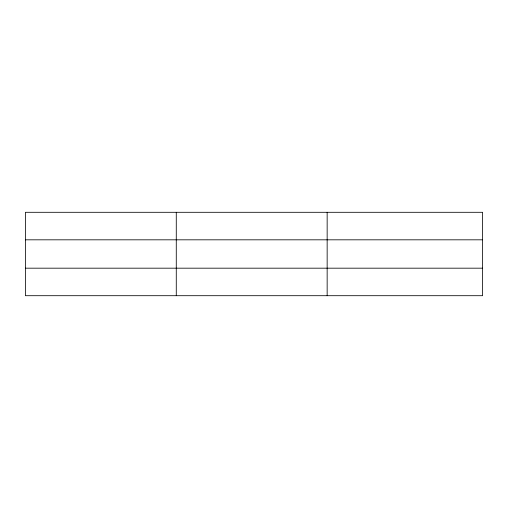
<?xml version="1.0" encoding="UTF-8"?>
<svg xmlns="http://www.w3.org/2000/svg" width="508" height="508" viewBox="0 0 508 508"><rect width="100%" height="100%" fill="white"/><g stroke="black" fill="none" stroke-linecap="round" stroke-linejoin="round"><path stroke-width="0.76" d="M176.276 212.3L176.276 295.7M327.152 212.3L327.152 295.7M482.6 239.82L482.6 212.3L25.4 212.3L25.4 295.7L482.6 295.7L482.6 239.82L25.4 239.82M25.4 268.18L482.6 268.18"/></g></svg>
